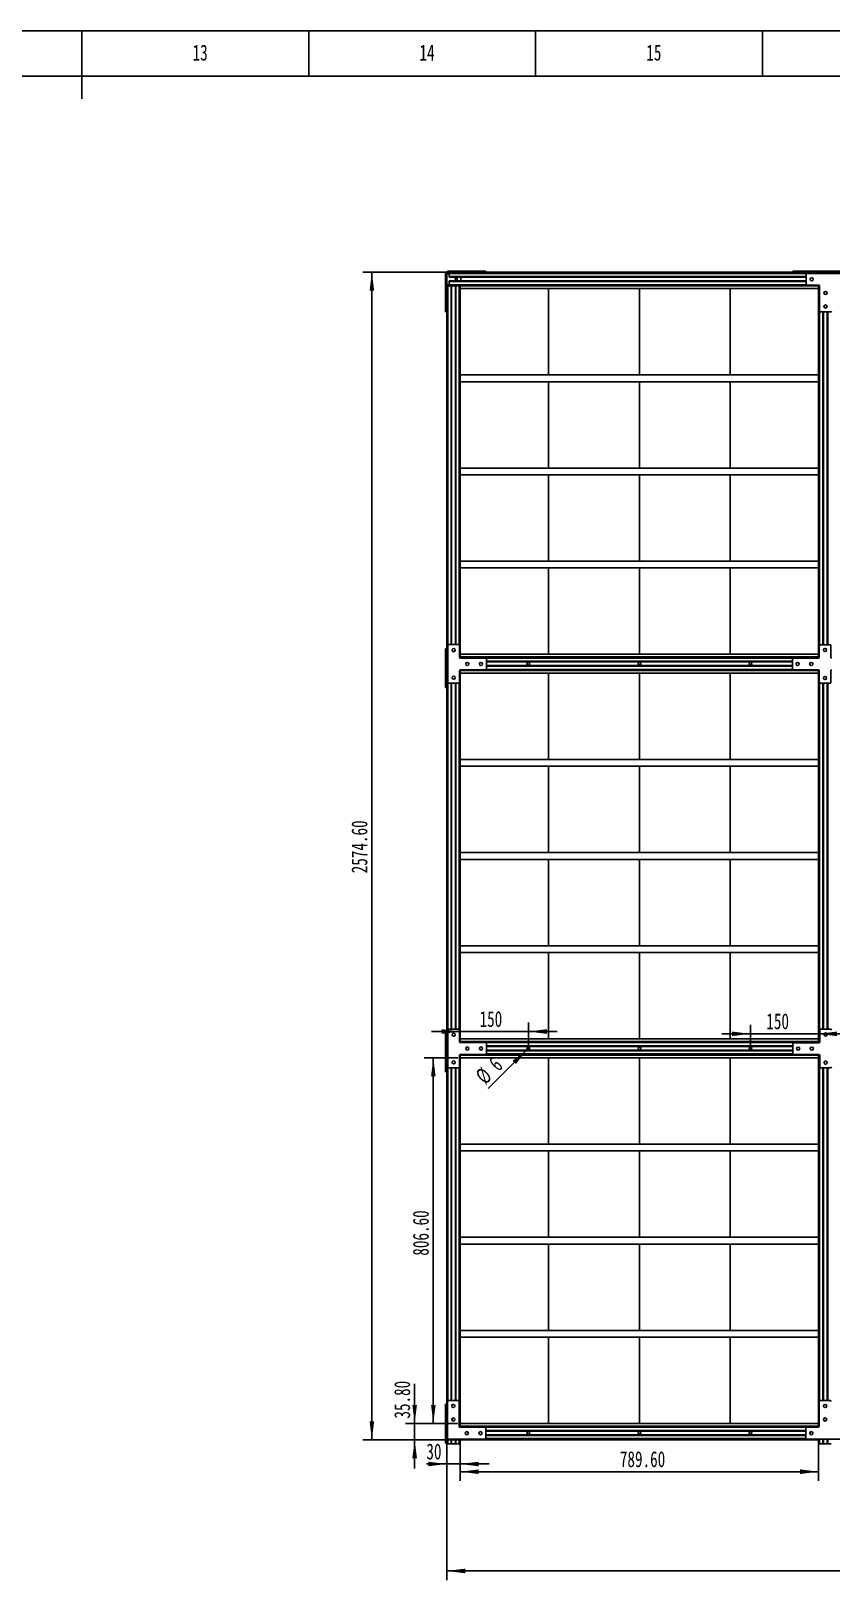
# Model space of a CAD drawing. Header units: millimetres. Extents: x 0 to 1189, y 0 to 841.
# Drawn here: x 590.8 to 767.1, y 499.4 to 841 of the extents above; entities that cross this region are included whole.
import ezdxf

# ---------------------------------------------------------------- set-up
doc = ezdxf.new("R2010")
doc.units = ezdxf.units.MM
doc.layers.add('10', color=7, linetype='Continuous')
doc.layers.add('5', color=7, linetype='Continuous')
doc.styles.add('SLDTEXTSTYLE5', font='TXT', dxfattribs={"width": 0.7})
doc.dimstyles.new('SLDDIMSTYLE1', dxfattribs={"dimtxt": 3.5, "dimasz": 4.08, "dimexe": 0, "dimexo": 0.0625, "dimgap": 0.875, "dimtad": 2, "dimlfac": 10, "dimrnd": 1e-09, "dimzin": 4, "dimdsep": 46, "dimtxsty": 'SLDTEXTSTYLE5', "dimsah": 1, "dimcen": 0.09, "dimadec": 0, "dimazin": 1, "dimtfac": 1, "dimtofl": 0, "dimtmove": 0, "dimatfit": 3, "dimfxl": 1, "dimfrac": 2, "dimtolj": 1, "dimtzin": 12, "dimarcsym": 0})
doc.dimstyles.new('SLDDIMSTYLE2', dxfattribs={"dimtxt": 3.5, "dimasz": 4.08, "dimexe": 0, "dimexo": 0.0625, "dimgap": 0.875, "dimtad": 2, "dimlfac": 10, "dimrnd": 1e-09, "dimzin": 12, "dimdsep": 46, "dimtxsty": 'SLDTEXTSTYLE5', "dimblk1": 'NONE', "dimsah": 1, "dimcen": 0, "dimadec": 0, "dimazin": 3, "dimtfac": 1, "dimtmove": 0, "dimatfit": 3, "dimldrblk": 'NONE', "dimfxl": 1, "dimfrac": 2, "dimtolj": 1, "dimtzin": 12, "dimarcsym": 0})
doc.dimstyles.new('SLDDIMSTYLE3', dxfattribs={"dimtxt": 3.5, "dimasz": 4.08, "dimexe": 0, "dimexo": 0.0625, "dimgap": 0.875, "dimtad": 2, "dimlfac": 10, "dimrnd": 1e-09, "dimzin": 12, "dimdsep": 46, "dimtxsty": 'SLDTEXTSTYLE5', "dimsah": 1, "dimcen": 0.09, "dimadec": 0, "dimazin": 3, "dimtfac": 1, "dimtmove": 0, "dimatfit": 0, "dimfxl": 1, "dimfrac": 2, "dimtolj": 1, "dimtzin": 12, "dimarcsym": 0})
doc.dimstyles.new('SLDDIMSTYLE4', dxfattribs={"dimtxt": 3.5, "dimasz": 4.08, "dimexe": 0, "dimexo": 0.0625, "dimgap": 0.875, "dimtad": 2, "dimlfac": 10, "dimrnd": 1e-09, "dimzin": 4, "dimdsep": 46, "dimtxsty": 'SLDTEXTSTYLE5', "dimsah": 1, "dimcen": 0.09, "dimadec": 0, "dimazin": 1, "dimtfac": 1, "dimtmove": 0, "dimatfit": 0, "dimfxl": 1, "dimfrac": 2, "dimtolj": 1, "dimtzin": 12, "dimarcsym": 0})

# ---------------------------------------------------------------- blocks, each defined once
blk = doc.blocks.new('_D_16')
at = {"layer": '10'}
for p, q in [((682.42, 529.38), (682.42, 499.38)), ((931.3, 529.38), (931.3, 499.38)), ((682.42, 501.38), (931.3, 501.38))]:
    blk.add_line(p, q, dxfattribs=at)
for points in [[(682.42, 501.38), (686.5, 500.87), (686.5, 501.89)], [(931.3, 501.38), (927.22, 501.89), (927.22, 500.87)]]:
    blk.add_solid(points, dxfattribs=at)
at = {"layer": '10', "insert": (799.72, 505.89), "char_height": 3.5, "attachment_point": 1, "style": 'SLDTEXTSTYLE5'}
blk.add_mtext('2488.80', dxfattribs=at)
blk = doc.blocks.new('_D_17')
at = {"layer": '10'}
for p, q in [((685.42, 529.38), (685.42, 521.27)), ((764.38, 529.38), (764.38, 521.27)), ((685.42, 523.27), (764.38, 523.27))]:
    blk.add_line(p, q, dxfattribs=at)
for points in [[(685.42, 523.27), (689.5, 522.76), (689.5, 523.78)], [(764.38, 523.27), (760.3, 523.78), (760.3, 522.76)]]:
    blk.add_solid(points, dxfattribs=at)
at = {"layer": '10', "insert": (720.59, 527.78), "char_height": 3.5, "attachment_point": 1, "style": 'SLDTEXTSTYLE5'}
blk.add_mtext('789.60', dxfattribs=at)
blk = doc.blocks.new('_D_18')
at = {"layer": '10'}
for p, q in [((682.42, 529.38), (682.42, 522.97)), ((685.42, 529.38), (685.42, 522.97)), ((682.42, 524.97), (677.94, 524.97)), ((682.42, 524.97), (685.42, 524.97)), ((685.42, 524.97), (691.77, 524.97))]:
    blk.add_line(p, q, dxfattribs=at)
for points in [[(682.42, 524.97), (678.34, 525.47), (678.34, 524.46)], [(685.42, 524.97), (689.5, 524.46), (689.5, 525.47)]]:
    blk.add_solid(points, dxfattribs=at)
at = {"layer": '10', "insert": (677.94, 529.48), "char_height": 3.5, "attachment_point": 1, "style": 'SLDTEXTSTYLE5'}
blk.add_mtext('30', dxfattribs=at)
blk = doc.blocks.new('_D_19')
at = {"layer": '10'}
for p, q in [((684.9, 614.56), (677.47, 614.56)), ((679.47, 614.56), (679.47, 533.9)), ((684.9, 533.9), (677.47, 533.9))]:
    blk.add_line(p, q, dxfattribs=at)
for points in [[(679.47, 614.56), (678.97, 610.48), (679.98, 610.48)], [(679.47, 533.9), (679.98, 537.98), (678.97, 537.98)]]:
    blk.add_solid(points, dxfattribs=at)
at = {"layer": '10', "insert": (674.96, 570.91), "char_height": 3.5, "attachment_point": 1, "rotation": 90, "style": 'SLDTEXTSTYLE5'}
blk.add_mtext('806.60', dxfattribs=at)
blk = doc.blocks.new('_D_20')
at = {"layer": '10'}
for p, q in [((675.36, 533.9), (675.36, 542.65)), ((684.9, 533.9), (673.36, 533.9)), ((675.36, 530.32), (675.36, 533.9)), ((685.42, 530.32), (673.36, 530.32)), ((675.36, 530.32), (675.36, 523.97))]:
    blk.add_line(p, q, dxfattribs=at)
for points in [[(675.36, 533.9), (675.87, 537.98), (674.85, 537.98)], [(675.36, 530.32), (674.85, 526.24), (675.87, 526.24)]]:
    blk.add_solid(points, dxfattribs=at)
at = {"layer": '10', "insert": (670.85, 534.98), "char_height": 3.5, "attachment_point": 1, "rotation": 90, "style": 'SLDTEXTSTYLE5'}
blk.add_mtext('35.80', dxfattribs=at)
blk = doc.blocks.new('_D_21')
at = {"layer": '10'}
for p, q in [((683, 787.78), (663.93, 787.78)), ((665.93, 530.32), (665.93, 787.78)), ((685.42, 530.32), (663.93, 530.32))]:
    blk.add_line(p, q, dxfattribs=at)
for points in [[(665.93, 787.78), (665.42, 783.7), (666.44, 783.7)], [(665.93, 530.32), (666.44, 534.4), (665.42, 534.4)]]:
    blk.add_solid(points, dxfattribs=at)
at = {"layer": '10', "insert": (661.42, 655.24), "char_height": 3.5, "attachment_point": 1, "rotation": 90, "style": 'SLDTEXTSTYLE5'}
blk.add_mtext('2574.60', dxfattribs=at)
blk = doc.blocks.new('_D_22')
at = {"layer": '10'}
for q in [(691.59, 607.81), (700.63, 616.85)]:
    blk.add_line((700.2, 616.43), q, dxfattribs=at)
blk.add_solid([(700.2, 616.43), (696.96, 613.9), (697.68, 613.18)], dxfattribs=at)
at = {"layer": '10', "char_height": 3.5, "attachment_point": 1, "rotation": 45, "style": 'SLDTEXTSTYLE5'}
for s, insert in [('%%c', (688.45, 610.95)), ('6', (691.37, 613.85))]:
    blk.add_mtext(s, dxfattribs=dict(at, insert=insert))
blk = doc.blocks.new('_None')
blk = doc.blocks.new('_D_23')
at = {"layer": '10'}
for p, q in [((700.42, 616.64), (700.42, 622.34)), ((685.42, 620.34), (679.07, 620.34)), ((700.42, 620.34), (685.42, 620.34)), ((700.42, 620.34), (706.77, 620.34))]:
    blk.add_line(p, q, dxfattribs=at)
for points in [[(685.42, 620.34), (681.34, 620.85), (681.34, 619.83)], [(700.42, 620.34), (704.5, 619.83), (704.5, 620.85)]]:
    blk.add_solid(points, dxfattribs=at)
at = {"layer": '10', "insert": (689.66, 624.85), "char_height": 3.5, "attachment_point": 1, "style": 'SLDTEXTSTYLE5'}
blk.add_mtext('150', dxfattribs=at)
blk = doc.blocks.new('_D_24')
at = {"layer": '10'}
for p, q in [((749.38, 616.64), (749.38, 621.83)), ((749.38, 619.83), (743.03, 619.83)), ((749.38, 619.83), (764.38, 619.83)), ((764.38, 619.83), (770.73, 619.83))]:
    blk.add_line(p, q, dxfattribs=at)
for points in [[(749.38, 619.83), (745.3, 620.34), (745.3, 619.33)], [(764.38, 619.83), (768.46, 619.33), (768.46, 620.34)]]:
    blk.add_solid(points, dxfattribs=at)
at = {"layer": '10', "insert": (752.87, 624.35), "char_height": 3.5, "attachment_point": 1, "style": 'SLDTEXTSTYLE5'}
blk.add_mtext('150', dxfattribs=at)

msp = doc.modelspace()

# ---------------------------------------------------------------- linework, layer by layer
at = {"color": 7, "linetype": 'Continuous', "lineweight": 25}
for p, q in [((682.166, 787.6306), (682.416, 787.6306)), ((682.166, 787.5306), (682.166, 787.6306)), ((682.166, 787.5306), (682.416, 787.5306)), ((682.166, 787.3306), (682.166, 787.5306)), ((682.416, 787.3306), (682.166, 787.3306)), ((682.166, 787.3306), (682.166, 785.1306)), ((682.416, 787.7806), (682.996, 787.7806)), ((682.416, 787.5306), (682.416, 787.7806)), ((682.996, 787.5306), (682.416, 787.5306)), ((682.416, 785.0306), (682.416, 787.5306)), ((682.566, 787.7806), (682.566, 788.0306)), ((682.566, 788.0306), (682.766, 788.0306)), ((682.766, 788.0306), (682.766, 787.7806)), ((682.766, 788.0306), (684.966, 788.0306)), ((682.996, 787.7806), (682.996, 787.5306)), ((761.7028, 787.7806), (682.996, 787.7806)), ((682.996, 786.6806), (682.996, 787.5306)), ((682.996, 787.5306), (682.996, 786.8206)), ((761.676, 786.8006), (682.996, 786.8006)), ((761.676, 786.6906), (682.996, 786.6906)), ((685.516, 786.6806), (682.996, 786.6806)), ((685.516, 785.8806), (682.996, 785.8806)), ((682.996, 785.0306), (682.996, 785.8806)), ((761.676, 785.8706), (682.996, 785.8706)), ((761.676, 785.7606), (682.996, 785.7606)), ((682.996, 785.7406), (682.996, 785.0306)), ((684.966, 787.7806), (684.966, 788.0306)), ((684.966, 788.0306), (685.166, 788.0306)), ((685.166, 788.0306), (685.166, 787.7806)), ((685.166, 788.0306), (685.366, 788.0306)), ((685.366, 788.0306), (685.366, 787.7806)), ((685.366, 788.0306), (690.866, 788.0306)), ((685.516, 786.6906), (685.516, 786.6806)), ((685.516, 786.6806), (685.516, 785.8806)), ((685.516, 785.8806), (685.516, 785.8706)), ((690.866, 787.7806), (690.866, 788.0306)), ((690.866, 788.0306), (691.066, 788.0306)), ((691.066, 788.0306), (691.066, 787.7806)), ((758.736, 787.7806), (758.736, 788.0306)), ((758.736, 788.0306), (758.936, 788.0306)), ((758.936, 788.0306), (758.936, 787.7806)), ((761.676, 788.0306), (758.936, 788.0306)), ((761.676, 787.7806), (761.676, 788.0306)), ((761.676, 788.0306), (761.876, 788.0306)), ((761.676, 785.1306), (761.676, 787.3306)), ((761.876, 787.7806), (761.7028, 787.7806)), ((761.876, 788.0306), (761.876, 787.7806)), ((761.876, 788.0306), (769.976, 788.0306)), ((761.876, 787.7806), (769.976, 787.7806)), ((761.876, 787.5306), (769.976, 787.5306)), ((682.166, 785.1306), (682.416, 785.1306)), ((682.166, 784.9306), (682.166, 785.1306)), ((682.416, 784.9306), (682.166, 784.9306)), ((682.166, 784.7306), (682.166, 784.9306)), ((682.416, 784.7306), (682.166, 784.7306)), ((682.166, 784.7306), (682.166, 779.2306)), ((682.416, 785.0306), (682.996, 785.0306)), ((682.416, 784.7806), (682.416, 785.0306)), ((682.416, 784.7806), (682.416, 529.3806)), ((682.416, 784.7806), (682.666, 784.7806)), ((682.666, 784.7806), (683.376, 784.7806)), ((682.996, 785.0306), (682.996, 784.7806)), ((683.376, 784.7806), (683.396, 784.7806)), ((683.396, 784.7806), (683.396, 705.6606)), ((683.396, 784.7806), (683.416, 784.7806)), ((683.416, 784.7806), (683.486, 784.7806)), ((683.486, 784.7806), (683.506, 784.7806)), ((683.506, 784.7806), (683.506, 705.6606)), ((684.326, 784.7806), (683.506, 784.7806)), ((684.326, 784.7806), (684.326, 705.6606)), ((684.326, 784.7806), (684.346, 784.7806)), ((684.346, 784.7806), (684.416, 784.7806)), ((684.416, 784.7806), (684.436, 784.7806)), ((684.436, 784.7806), (684.436, 705.6606)), ((684.436, 784.7806), (684.456, 784.7806)), ((684.456, 784.7806), (685.166, 784.7806)), ((685.166, 784.7806), (685.416, 784.7806)), ((685.416, 784.7806), (685.416, 702.9606)), ((764.376, 784.7806), (685.416, 784.7806)), ((764.376, 784.2006), (685.416, 784.2006)), ((704.896, 765.1606), (704.896, 784.2006)), ((724.896, 784.2006), (724.896, 765.1606)), ((744.896, 765.1606), (744.896, 784.2006)), ((764.426, 784.9306), (761.876, 784.9306)), ((764.376, 702.9606), (764.376, 784.7806)), ((764.6197, 784.7806), (764.376, 784.7806)), ((764.626, 779.2306), (764.626, 784.7306)), ((682.166, 779.2306), (682.416, 779.2306)), ((682.166, 779.0306), (682.166, 779.2306)), ((682.416, 779.0306), (682.166, 779.0306)), ((767.026, 779.0306), (764.826, 779.0306)), ((765.356, 705.6506), (765.356, 779.0306)), ((765.466, 705.6506), (765.466, 779.0306)), ((766.286, 705.6506), (766.286, 779.0306)), ((766.396, 705.6506), (766.396, 779.0306)), ((685.416, 765.1606), (764.376, 765.1606)), ((685.416, 763.6606), (764.376, 763.6606)), ((704.896, 744.6206), (704.896, 763.6606)), ((724.896, 763.6606), (724.896, 744.6206)), ((744.896, 744.6206), (744.896, 763.6606)), ((764.376, 744.6206), (685.416, 744.6206)), ((764.376, 743.1206), (685.416, 743.1206)), ((704.896, 724.0806), (704.896, 743.1206)), ((724.896, 743.1206), (724.896, 724.0806)), ((744.896, 724.0806), (744.896, 743.1206)), ((764.376, 724.0806), (685.416, 724.0806)), ((764.376, 722.5806), (685.416, 722.5806)), ((704.896, 703.5406), (704.896, 722.5806)), ((724.896, 722.5806), (724.896, 703.5406)), ((744.896, 703.5406), (744.896, 722.5806)), ((682.166, 704.7406), (682.416, 704.7406)), ((682.166, 704.5406), (682.166, 704.7406)), ((682.166, 704.5406), (682.166, 696.4406)), ((682.416, 704.5406), (682.166, 704.5406)), ((682.416, 704.5406), (682.416, 696.4406)), ((682.666, 697.3606), (682.666, 705.4606)), ((682.866, 705.6606), (685.066, 705.6606)), ((685.266, 705.4606), (685.266, 702.9106)), ((764.516, 702.9006), (764.516, 705.4506)), ((764.716, 705.6506), (766.916, 705.6506)), ((767.116, 705.4506), (767.116, 702.9006)), ((764.376, 703.5406), (685.416, 703.5406)), ((764.376, 702.9606), (685.416, 702.9606)), ((685.416, 702.9606), (685.416, 702.717)), ((685.466, 702.7106), (690.966, 702.7106)), ((691.166, 702.5106), (691.166, 700.3106)), ((758.616, 701.9806), (691.166, 701.9806)), ((758.616, 701.8706), (691.166, 701.8706)), ((758.616, 701.0506), (691.166, 701.0506)), ((758.616, 700.9406), (691.166, 700.9406)), ((758.616, 700.3006), (758.616, 702.5006)), ((758.816, 702.7006), (764.316, 702.7006)), ((764.376, 702.9606), (764.376, 702.7106)), ((764.376, 702.7106), (764.376, 702.7099)), ((685.066, 697.1606), (682.866, 697.1606)), ((683.396, 697.1606), (683.396, 620.8406)), ((683.506, 697.1606), (683.506, 620.8406)), ((684.326, 697.1606), (684.326, 620.8406)), ((684.436, 697.1606), (684.436, 620.8406)), ((685.266, 699.9106), (685.266, 697.3606)), ((685.416, 700.1043), (685.416, 699.9606)), ((685.416, 699.9606), (685.416, 618.1406)), ((764.376, 699.9606), (685.416, 699.9606)), ((764.376, 699.3806), (685.416, 699.3806)), ((690.966, 700.1106), (685.466, 700.1106)), ((704.896, 680.3406), (704.896, 699.3806)), ((724.896, 699.3806), (724.896, 680.3406)), ((744.896, 680.3406), (744.896, 699.3806)), ((764.316, 700.1006), (758.816, 700.1006)), ((764.376, 700.0914), (764.376, 699.9606)), ((764.376, 618.1406), (764.376, 699.9606)), ((764.516, 697.3506), (764.516, 699.9006)), ((766.916, 697.1506), (764.716, 697.1506)), ((765.356, 620.8306), (765.356, 697.1506)), ((765.466, 620.8306), (765.466, 697.1506)), ((766.286, 620.8306), (766.286, 697.1506)), ((766.396, 620.8306), (766.396, 697.1506)), ((767.116, 699.9006), (767.116, 697.3506)), ((682.166, 696.4406), (682.416, 696.4406)), ((682.166, 696.2406), (682.166, 696.4406)), ((682.416, 696.2406), (682.166, 696.2406)), ((685.416, 680.3406), (764.376, 680.3406)), ((685.416, 678.8406), (764.376, 678.8406)), ((704.896, 659.8006), (704.896, 678.8406)), ((724.896, 678.8406), (724.896, 659.8006)), ((744.896, 659.8006), (744.896, 678.8406)), ((764.376, 659.8006), (685.416, 659.8006)), ((764.376, 658.3006), (685.416, 658.3006)), ((704.896, 639.2606), (704.896, 658.3006)), ((724.896, 658.3006), (724.896, 639.2606)), ((744.896, 639.2606), (744.896, 658.3006)), ((764.376, 639.2606), (685.416, 639.2606)), ((764.376, 637.7606), (685.416, 637.7606)), ((704.896, 618.7206), (704.896, 637.7606)), ((724.896, 637.7606), (724.896, 618.7206)), ((744.896, 618.7206), (744.896, 637.7606)), ((682.166, 619.9206), (682.416, 619.9206)), ((682.166, 619.7206), (682.166, 619.9206)), ((682.166, 619.7206), (682.166, 611.6206)), ((682.416, 619.7206), (682.166, 619.7206)), ((682.416, 619.7206), (682.416, 611.6206)), ((682.666, 612.5406), (682.666, 620.6406)), ((682.866, 620.8406), (685.066, 620.8406)), ((685.266, 620.6406), (685.266, 618.0906)), ((764.376, 618.7206), (685.416, 618.7206)), ((764.636, 618.0806), (764.636, 620.6306)), ((764.836, 620.8306), (767.036, 620.8306)), ((685.266, 615.0906), (685.266, 612.5406)), ((685.416, 618.1406), (764.376, 618.1406)), ((685.416, 617.897), (685.416, 618.1406)), ((685.416, 615.1406), (685.416, 615.2843)), ((685.416, 615.1406), (685.416, 533.3206)), ((685.416, 615.1406), (764.376, 615.1406)), ((685.466, 617.8906), (690.966, 617.8906)), ((690.966, 615.2906), (685.466, 615.2906)), ((691.166, 617.6906), (691.166, 615.4906)), ((691.166, 617.1606), (758.736, 617.1606)), ((691.166, 617.0506), (758.736, 617.0506)), ((691.166, 616.2306), (758.736, 616.2306)), ((691.166, 616.1206), (758.736, 616.1206)), ((758.736, 615.4806), (758.736, 617.6806)), ((758.936, 617.8806), (764.436, 617.8806)), ((764.436, 615.2806), (758.936, 615.2806)), ((764.376, 617.8906), (764.376, 618.1406)), ((764.376, 617.8806), (764.376, 617.8906)), ((764.376, 615.1406), (764.376, 615.2806)), ((764.376, 533.3206), (764.376, 615.1406)), ((764.636, 612.5306), (764.636, 615.0806)), ((682.166, 611.4206), (682.166, 611.6206)), ((682.166, 611.6206), (682.416, 611.6206)), ((685.066, 612.3406), (682.866, 612.3406)), ((683.396, 612.3406), (683.396, 538.9706)), ((683.506, 612.3406), (683.506, 538.9706)), ((684.326, 612.3406), (684.326, 538.9706)), ((684.436, 612.3406), (684.436, 538.9706)), ((764.376, 614.5606), (685.416, 614.5606)), ((704.896, 595.5206), (704.896, 614.5606)), ((724.896, 614.5606), (724.896, 595.5206)), ((744.896, 595.5206), (744.896, 614.5606)), ((767.036, 612.3306), (764.836, 612.3306)), ((765.356, 538.9706), (765.356, 612.3306)), ((765.466, 538.9706), (765.466, 612.3306)), ((766.286, 538.9706), (766.286, 612.3306)), ((766.396, 538.9706), (766.396, 612.3306)), ((682.416, 611.4206), (682.166, 611.4206)), ((685.416, 595.5206), (764.376, 595.5206)), ((685.416, 594.0206), (764.376, 594.0206)), ((704.896, 574.9806), (704.896, 594.0206)), ((724.896, 594.0206), (724.896, 574.9806)), ((744.896, 574.9806), (744.896, 594.0206)), ((764.376, 574.9806), (685.416, 574.9806)), ((764.376, 573.4806), (685.416, 573.4806)), ((704.896, 554.4406), (704.896, 573.4806)), ((724.896, 573.4806), (724.896, 554.4406)), ((744.896, 554.4406), (744.896, 573.4806)), ((764.376, 554.4406), (685.416, 554.4406)), ((764.376, 552.9406), (685.416, 552.9406)), ((704.896, 533.9006), (704.896, 552.9406)), ((724.896, 552.9406), (724.896, 533.9006)), ((744.896, 533.9006), (744.896, 552.9406)), ((682.166, 538.1506), (682.416, 538.1506)), ((682.166, 529.6506), (682.166, 538.1506)), ((682.416, 529.6506), (682.416, 538.1506)), ((682.566, 538.9706), (685.166, 538.9706)), ((682.566, 530.4706), (682.566, 538.9706)), ((685.166, 538.9706), (685.166, 533.0706)), ((764.526, 533.2706), (764.526, 538.7706)), ((764.726, 538.9706), (766.926, 538.9706)), ((685.166, 533.0706), (691.066, 533.0706)), ((764.376, 533.9006), (685.416, 533.9006)), ((685.416, 533.3206), (764.376, 533.3206)), ((685.416, 533.0706), (685.416, 533.3206)), ((691.066, 533.0706), (691.066, 530.4706)), ((761.776, 533.0706), (764.326, 533.0706)), ((764.376, 533.077), (764.376, 533.3206)), ((682.166, 529.6506), (682.416, 529.6506)), ((682.166, 529.5506), (682.166, 529.6506)), ((682.166, 529.5506), (682.416, 529.5506)), ((691.066, 530.4706), (682.566, 530.4706)), ((683.396, 530.4706), (683.396, 529.3806)), ((683.506, 530.4706), (683.506, 529.3806)), ((684.326, 530.4706), (684.326, 529.3806)), ((684.436, 530.4706), (684.436, 529.3806)), ((685.416, 530.3206), (685.416, 530.4706)), ((685.416, 530.3206), (685.416, 529.3806)), ((685.416, 530.3206), (764.376, 530.3206)), ((691.066, 532.3406), (761.576, 532.3406)), ((691.066, 532.2306), (761.576, 532.2306)), ((691.066, 531.4106), (761.576, 531.4106)), ((691.066, 531.3006), (761.576, 531.3006)), ((761.576, 530.6706), (761.576, 532.8706)), ((769.876, 530.4706), (761.776, 530.4706)), ((764.376, 530.3206), (764.376, 530.4706)), ((764.376, 529.3806), (764.376, 530.3206)), ((765.356, 529.3806), (765.356, 530.4706)), ((765.466, 529.3806), (765.466, 530.4706)), ((766.286, 529.3806), (766.286, 530.4706)), ((766.396, 529.3806), (766.396, 530.4706)), ((682.416, 529.3806), (682.666, 529.3806)), ((682.666, 529.3806), (683.376, 529.3806)), ((683.376, 529.3806), (683.396, 529.3806)), ((683.396, 529.3806), (683.416, 529.3806)), ((683.416, 529.3806), (683.486, 529.3806)), ((683.486, 529.3806), (683.506, 529.3806)), ((683.506, 529.3806), (684.326, 529.3806)), ((684.326, 529.3806), (684.346, 529.3806)), ((684.346, 529.3806), (684.416, 529.3806)), ((684.416, 529.3806), (684.436, 529.3806)), ((684.436, 529.3806), (684.456, 529.3806)), ((684.456, 529.3806), (685.166, 529.3806)), ((685.166, 529.3806), (685.416, 529.3806)), ((764.626, 529.3806), (764.376, 529.3806)), ((765.336, 529.3806), (764.626, 529.3806)), ((765.356, 529.3806), (765.336, 529.3806)), ((765.376, 529.3806), (765.356, 529.3806)), ((765.446, 529.3806), (765.376, 529.3806)), ((765.466, 529.3806), (765.446, 529.3806)), ((766.286, 529.3806), (765.466, 529.3806)), ((766.306, 529.3806), (766.286, 529.3806)), ((766.376, 529.3806), (766.306, 529.3806)), ((766.396, 529.3806), (766.376, 529.3806)), ((766.416, 529.3806), (766.396, 529.3806)), ((767.126, 529.3806), (766.416, 529.3806))]:
    msp.add_line(p, q, dxfattribs=at)
at = {"color": 8, "linetype": 'Continuous', "lineweight": 25}
for p, q in [((761.876, 787.5306), (682.996, 787.5306)), ((761.676, 786.8206), (682.996, 786.8206)), ((761.676, 786.7806), (682.996, 786.7806)), ((761.676, 786.7106), (682.996, 786.7106)), ((761.676, 785.8506), (682.996, 785.8506)), ((761.676, 785.7806), (682.996, 785.7806)), ((761.676, 785.7406), (682.996, 785.7406)), ((682.666, 784.7806), (682.666, 705.4606)), ((761.7028, 785.0306), (682.996, 785.0306)), ((683.376, 784.7806), (683.376, 705.6606)), ((683.416, 784.7806), (683.416, 705.6606)), ((683.486, 784.7806), (683.486, 705.6606)), ((684.346, 784.7806), (684.346, 705.6606)), ((684.416, 784.7806), (684.416, 705.6606)), ((684.456, 784.7806), (684.456, 705.6606)), ((685.166, 784.7806), (685.166, 705.6339)), ((764.626, 705.6293), (764.626, 779.2306)), ((765.336, 705.6506), (765.336, 779.0306)), ((765.376, 705.6506), (765.376, 779.0306)), ((765.446, 705.6506), (765.446, 779.0306)), ((766.306, 705.6506), (766.306, 779.0306)), ((766.376, 705.6506), (766.376, 779.0306)), ((766.416, 705.6506), (766.416, 779.0306)), ((764.376, 702.7106), (690.966, 702.7106)), ((758.616, 702.0006), (691.166, 702.0006)), ((758.616, 701.9606), (691.166, 701.9606)), ((758.616, 701.8906), (691.166, 701.8906)), ((758.616, 701.0306), (691.166, 701.0306)), ((758.616, 700.9606), (691.166, 700.9606)), ((758.616, 700.9206), (691.166, 700.9206)), ((682.666, 697.3606), (682.666, 620.6406)), ((683.376, 697.1606), (683.376, 620.8406)), ((683.416, 697.1606), (683.416, 620.8406)), ((683.486, 697.1606), (683.486, 620.8406)), ((684.346, 697.1606), (684.346, 620.8406)), ((684.416, 697.1606), (684.416, 620.8406)), ((684.456, 697.1606), (684.456, 620.8406)), ((685.166, 697.1874), (685.166, 620.8139)), ((758.6374, 700.2106), (691.1392, 700.2106)), ((764.626, 618.0182), (764.626, 697.172)), ((765.336, 620.8306), (765.336, 697.1506)), ((765.376, 620.8306), (765.376, 697.1506)), ((765.446, 620.8306), (765.446, 697.1506)), ((766.306, 620.8306), (766.306, 697.1506)), ((766.376, 620.8306), (766.376, 697.1506)), ((766.416, 620.8306), (766.416, 697.1506)), ((690.966, 617.8906), (764.376, 617.8906)), ((691.1392, 615.3906), (758.7574, 615.3906)), ((691.166, 617.1806), (758.736, 617.1806)), ((691.166, 617.1406), (758.736, 617.1406)), ((691.166, 617.0706), (758.736, 617.0706)), ((691.166, 616.2106), (758.736, 616.2106)), ((691.166, 616.1406), (758.736, 616.1406)), ((691.166, 616.1006), (758.736, 616.1006)), ((764.626, 538.9439), (764.626, 615.1431)), ((682.666, 612.5406), (682.666, 538.9706)), ((683.376, 612.3406), (683.376, 538.9706)), ((683.416, 612.3406), (683.416, 538.9706)), ((683.486, 612.3406), (683.486, 538.9706)), ((684.346, 612.3406), (684.346, 538.9706)), ((684.416, 612.3406), (684.416, 538.9706)), ((684.456, 612.3406), (684.456, 538.9706)), ((685.166, 612.3674), (685.166, 538.9706)), ((765.336, 538.9706), (765.336, 612.3306)), ((765.376, 538.9706), (765.376, 612.3306)), ((765.446, 538.9706), (765.446, 612.3306)), ((766.306, 538.9706), (766.306, 612.3306)), ((766.376, 538.9706), (766.376, 612.3306)), ((766.416, 538.9706), (766.416, 612.3306)), ((691.066, 533.0706), (761.776, 533.0706)), ((682.666, 530.4706), (682.666, 529.3806)), ((683.376, 530.4706), (683.376, 529.3806)), ((683.416, 530.4706), (683.416, 529.3806)), ((683.486, 530.4706), (683.486, 529.3806)), ((684.346, 530.4706), (684.346, 529.3806)), ((684.416, 530.4706), (684.416, 529.3806)), ((684.456, 530.4706), (684.456, 529.3806)), ((685.166, 530.4706), (685.166, 529.3806)), ((691.066, 532.3606), (761.576, 532.3606)), ((691.066, 532.3206), (761.576, 532.3206)), ((691.066, 532.2506), (761.576, 532.2506)), ((691.066, 531.3906), (761.576, 531.3906)), ((691.066, 531.3206), (761.576, 531.3206)), ((691.066, 531.2806), (761.576, 531.2806)), ((691.066, 530.5706), (761.6028, 530.5706)), ((764.626, 529.3806), (764.626, 530.4706)), ((765.336, 529.3806), (765.336, 530.4706)), ((765.376, 529.3806), (765.376, 530.4706)), ((765.446, 529.3806), (765.446, 530.4706)), ((766.306, 529.3806), (766.306, 530.4706)), ((766.376, 529.3806), (766.376, 530.4706)), ((766.416, 529.3806), (766.416, 530.4706))]:
    msp.add_line(p, q, dxfattribs=at)
at = {"color": 7, "linetype": 'Continuous', "lineweight": 25}
for centre, radius in [((684.516, 786.2806), 0.25), ((762.876, 786.2306), 0.345), ((765.926, 783.2306), 0.345), ((765.926, 780.2306), 0.345), ((683.966, 704.4606), 0.345), ((765.816, 704.5006), 0.35), ((686.966, 701.4106), 0.345), ((689.966, 701.4106), 0.345), ((700.416, 701.4606), 0.3), ((724.896, 701.4606), 0.3), ((749.376, 701.4606), 0.3), ((759.766, 701.4006), 0.35), ((762.766, 701.4006), 0.35), ((683.966, 698.3606), 0.345), ((765.816, 698.3006), 0.35), ((683.966, 619.6406), 0.345), ((765.936, 619.6806), 0.35), ((686.966, 616.5906), 0.345), ((689.966, 616.5906), 0.345), ((700.416, 616.6406), 0.3), ((724.896, 616.6406), 0.3), ((749.376, 616.6406), 0.3), ((759.886, 616.5806), 0.35), ((762.886, 616.5806), 0.35), ((683.966, 613.5406), 0.345), ((765.936, 613.4806), 0.35), ((683.866, 537.7706), 0.345), ((765.826, 537.7706), 0.345), ((683.866, 534.7706), 0.345), ((765.826, 534.7706), 0.345), ((686.866, 531.7706), 0.345), ((689.866, 531.7706), 0.345), ((700.416, 531.8206), 0.3), ((724.896, 531.8206), 0.3), ((749.376, 531.8206), 0.3), ((762.776, 531.7706), 0.345)]:
    msp.add_circle(centre, radius, dxfattribs=at)
for centre, start, end in [((761.876, 787.3306), 90, 180), ((761.876, 785.1306), 180, 270), ((764.426, 784.7306), 0, 90), ((764.826, 779.2306), 180, 270), ((767.026, 779.2306), 270, 0), ((682.866, 705.4606), 90, 180), ((685.066, 705.4606), 0, 90), ((764.716, 705.4506), 90, 180), ((766.916, 705.4506), 360, 90), ((685.466, 702.9106), 180, 270), ((690.966, 702.5106), 0, 90), ((758.816, 702.5006), 90, 180), ((764.316, 702.9006), 270, 360), ((767.316, 702.9006), 180, 270), ((682.866, 697.3606), 180, 270), ((685.066, 697.3606), 270, 0), ((685.466, 699.9106), 90, 180), ((690.966, 700.3106), 270, 0), ((758.816, 700.3006), 180, 270), ((764.316, 699.9006), 360, 90), ((764.716, 697.3506), 180, 270), ((766.916, 697.3506), 270, 360), ((767.316, 699.9006), 90, 180), ((682.866, 620.6406), 90, 180), ((685.066, 620.6406), 0, 90), ((764.836, 620.6306), 90, 180), ((767.036, 620.6306), 0, 90), ((685.466, 618.0906), 180, 270), ((685.466, 615.0906), 90, 180), ((690.966, 617.6906), 0, 90), ((690.966, 615.4906), 270, 0), ((758.936, 617.6806), 90, 180), ((758.936, 615.4806), 180, 270), ((764.436, 618.0806), 270, 0), ((764.436, 615.0806), 0, 90), ((682.866, 612.5406), 180, 270), ((685.066, 612.5406), 270, 0), ((764.836, 612.5306), 180, 270), ((767.036, 612.5306), 270, 0), ((764.726, 538.7706), 90, 180), ((766.926, 538.7706), 0, 90), ((761.776, 532.8706), 90, 180), ((764.326, 533.2706), 270, 0), ((761.776, 530.6706), 180, 270)]:
    msp.add_arc(centre, 0.2, start, end, dxfattribs=at)
at = {"layer": '5', "color": 7}
msp.add_line((1189, 841), (0, 841), dxfattribs=at)
at = {"layer": '5', "lineweight": 25}
msp.add_line((602, 841), (602, 826), dxfattribs=at)
at = {"layer": '5'}
for p, q in [((652, 841), (652, 831.0501)), ((702, 841), (702, 831.0501)), ((752, 841), (752, 831.0501))]:
    msp.add_line(p, q, dxfattribs=at)
at = {"layer": '5', "color": 7, "lineweight": 25}
msp.add_line((1179, 831.0501), (25, 831.0501), dxfattribs=at)

# ---------------------------------------------------------------- texts
at = {"layer": '10', "char_height": 3.5, "attachment_point": 2, "style": 'SLDTEXTSTYLE5'}
for s, insert in [('13', (628.0889, 837.9836)), ('14', (678.0889, 837.9836)), ('15', (728.0889, 837.9836))]:
    msp.add_mtext(s, dxfattribs=dict(at, insert=insert))

# ---------------------------------------------------------------- dimensions: what is measured, and where the dimension line sits
at = {"layer": '10'}
for base, p1, p2, dimstyle, picture, middle in [((665.9276, 787.7806), (685.416, 530.3206), (682.996, 787.7806), 'SLDDIMSTYLE1', '_D_21', (665.9276, 660.6076)), ((679.4736, 533.9006), (684.896, 614.5606), (684.896, 533.9006), 'SLDDIMSTYLE1', '_D_19', (679.4736, 575.5037)), ((675.3578, 533.9006), (685.416, 530.3206), (684.896, 533.9006), 'SLDDIMSTYLE4', '_D_20', (675.3578, 538.8147))]:
    dim = msp.add_linear_dim(base=base, p1=p1, p2=p2, angle=90, dimstyle=dimstyle, dxfattribs=at)
    dim.commit()
    dim.dimension.update_dxf_attribs({"geometry": picture, "text_midpoint": middle, "dimtype": 160})
for base, p1, p2, dimstyle, picture, middle in [((685.416, 620.3405), (700.416, 616.6406), (685.416, 529.3806), 'SLDDIMSTYLE3', '_D_23', (691.9592, 620.3405)), ((764.376, 619.835), (749.376, 616.6406), (764.376, 529.3806), 'SLDDIMSTYLE3', '_D_24', (755.1719, 619.835)), ((685.416, 524.9661), (682.416, 529.3806), (685.416, 529.3806), 'SLDDIMSTYLE3', '_D_18', (679.4736, 524.9661)), ((931.296, 501.3806), (682.416, 529.3806), (931.296, 529.3806), 'SLDDIMSTYLE1', '_D_16', (805.0849, 501.3806)), ((764.376, 523.2676), (685.416, 529.3806), (764.376, 529.3806), 'SLDDIMSTYLE1', '_D_17', (725.1893, 523.2676))]:
    dim = msp.add_linear_dim(base=base, p1=p1, p2=p2, dimstyle=dimstyle, dxfattribs=at)
    dim.commit()
    dim.dimension.update_dxf_attribs({"geometry": picture, "text_midpoint": middle, "dimtype": 160})
dim = msp.add_diameter_dim_2p(p1=(700.6282, 616.8528), p2=(700.2039, 616.4285), dimstyle='SLDDIMSTYLE2', dxfattribs=at)
dim.commit()
dim.dimension.update_dxf_attribs({"geometry": '_D_22', "text_midpoint": (693.3428, 609.5674), "dimtype": 163})

doc.saveas('drawing.dxf')
